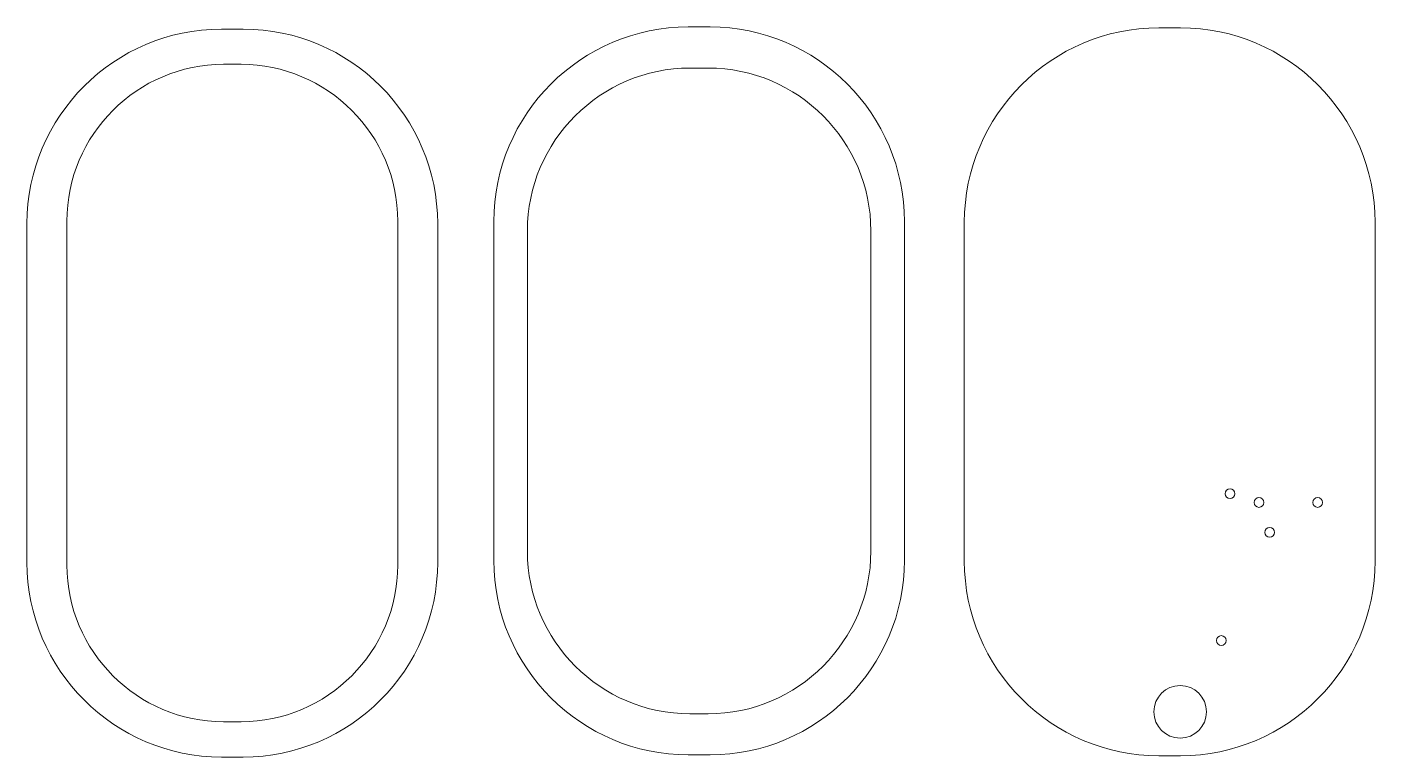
# Model space of a CAD drawing. Header units: centimetres. Extents: x -6.4 to 5.1, y 3.3 to 9.5.
import ezdxf

# ---------------------------------------------------------------- set-up
doc = ezdxf.new("R2010")
doc.units = ezdxf.units.CM
doc.header["$MEASUREMENT"] = 0
doc.layers.add('layer 1', color=7, linetype='Continuous')

msp = doc.modelspace()

# ---------------------------------------------------------------- linework, layer by layer
at = {"layer": 'layer 1', "color": 250, "lineweight": 9}
for centre, major_axis in [((3.87597, 5.49647), (0, 0.0415)), ((4.12215, 5.42141), (0, 0.0415)), ((4.62215, 5.42141), (0, 0.0415)), ((4.21331, 5.16705), (0, 0.0415)), ((3.80112, 4.2457), (0, 0.0415)), ((3.45103, 3.63878), (0, 0.22398))]:
    msp.add_ellipse(centre, major_axis=major_axis, ratio=1, dxfattribs=at)
for points in [[(-4.71937, 9.45347), (-4.71937, 9.45347), (-4.53305, 9.45347), (-4.53305, 9.45347), (-3.62177, 9.45347), (-2.87621, 8.7079), (-2.87621, 7.79665), (-2.87621, 7.79665), (-2.87621, 4.91029), (-2.87621, 4.91029), (-2.87621, 3.99904), (-3.62177, 3.25347), (-4.53305, 3.25347), (-4.53305, 3.25347), (-4.71937, 3.25347), (-4.71937, 3.25347), (-5.63064, 3.25347), (-6.37621, 3.99904), (-6.37621, 4.91029), (-6.37621, 4.91029), (-6.37621, 7.79665), (-6.37621, 7.79665), (-6.37621, 8.7079), (-5.63064, 9.45347), (-4.71937, 9.45347)], [(-0.74137, 9.47147), (-0.74137, 9.47147), (-0.55505, 9.47147), (-0.55505, 9.47147), (0.35623, 9.47147), (1.10179, 8.7259), (1.10179, 7.81465), (1.10179, 7.81465), (1.10179, 4.92829), (1.10179, 4.92829), (1.10179, 4.01704), (0.35623, 3.27147), (-0.55505, 3.27147), (-0.55505, 3.27147), (-0.74137, 3.27147), (-0.74137, 3.27147), (-1.65264, 3.27147), (-2.39821, 4.01704), (-2.39821, 4.92829), (-2.39821, 4.92829), (-2.39821, 7.81465), (-2.39821, 7.81465), (-2.39821, 8.7259), (-1.65264, 9.47147), (-0.74137, 9.47147)], [(3.26864, 9.46477), (3.26864, 9.46477), (3.45496, 9.46477), (3.45496, 9.46477), (4.36624, 9.46477), (5.1118, 8.7192), (5.1118, 7.80795), (5.1118, 7.80795), (5.1118, 4.92159), (5.1118, 4.92159), (5.1118, 4.01034), (4.36624, 3.26477), (3.45496, 3.26477), (3.45496, 3.26477), (3.26864, 3.26477), (3.26864, 3.26477), (2.35737, 3.26477), (1.6118, 4.01034), (1.6118, 4.92159), (1.6118, 4.92159), (1.6118, 7.80795), (1.6118, 7.80795), (1.6118, 8.7192), (2.35737, 9.46477), (3.26864, 9.46477)], [(-4.70129, 9.15347), (-4.70129, 9.15347), (-4.55113, 9.15347), (-4.55113, 9.15347), (-3.81692, 9.15347), (-3.21621, 8.55276), (-3.21621, 7.81855), (-3.21621, 7.81855), (-3.21621, 4.88839), (-3.21621, 4.88839), (-3.21621, 4.15418), (-3.81692, 3.55347), (-4.55113, 3.55347), (-4.55113, 3.55347), (-4.70129, 3.55347), (-4.70129, 3.55347), (-5.4355, 3.55347), (-6.03621, 4.15418), (-6.03621, 4.88839), (-6.03621, 4.88839), (-6.03621, 7.81855), (-6.03621, 7.81855), (-6.03621, 8.55276), (-5.4355, 9.15347), (-4.70129, 9.15347)], [(-0.72611, 9.12147), (-0.72611, 9.12147), (-0.5703, 9.12147), (-0.5703, 9.12147), (0.19171, 9.12147), (0.81519, 8.49801), (0.81519, 7.73598), (0.81519, 7.73598), (0.81519, 5.00696), (0.81519, 5.00696), (0.81519, 4.24493), (0.19171, 3.62147), (-0.5703, 3.62147), (-0.5703, 3.62147), (-0.72611, 3.62147), (-0.72611, 3.62147), (-1.48813, 3.62147), (-2.1116, 4.24493), (-2.1116, 5.00696), (-2.1116, 5.00696), (-2.1116, 7.73598), (-2.1116, 7.73598), (-2.1116, 8.49801), (-1.48813, 9.12147), (-0.72611, 9.12147)]]:
    msp.add_open_spline(points, degree=3, knots=[0, 0, 0, 0, 0.125, 0.125, 0.125, 0.25, 0.25, 0.25, 0.375, 0.375, 0.375, 0.5, 0.5, 0.5, 0.625, 0.625, 0.625, 0.75, 0.75, 0.75, 0.875, 0.875, 0.875, 1, 1, 1, 1], dxfattribs=at)

doc.saveas('drawing.dxf')
